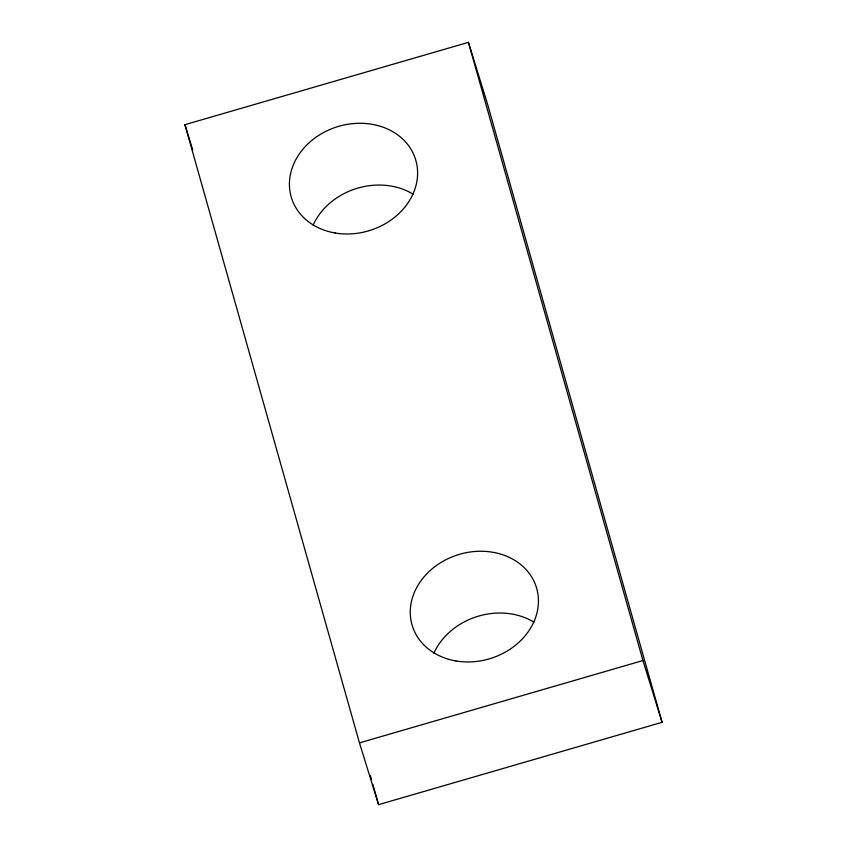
<?xml version="1.0" encoding="UTF-8"?>
<svg xmlns="http://www.w3.org/2000/svg" width="847" height="847" viewBox="0 0 847 847"><rect width="100%" height="100%" fill="white"/><g stroke="black" fill="none" stroke-linecap="round" stroke-linejoin="round"><path stroke-width="1.27" d="M184.921 124.689L468.423 42.35L487.544 104.117L662.079 722.311L378.577 804.65L359.456 742.883L184.921 124.689L192.735 149.898M359.456 742.883L642.958 660.544L662.079 722.311M468.423 42.35L642.958 660.544M370.319 775.397L371.399 779.208M372.839 784.301L378.577 804.65M313.083 225.249A64.954 54.346 -17.2 0 1 413.135 194.185M433.908 653.217A64.954 54.346 -17.2 0 1 533.97 622.164M455.961 660.956A64.954 54.346 -17.2 0 0 536.723 588.485A64.954 54.346 -17.2 0 0 430.382 570.359A64.954 54.346 -17.2 0 0 455.961 660.956M335.126 232.989A64.954 54.346 -17.2 0 0 415.888 160.507A64.954 54.346 -17.2 0 0 309.547 142.381A64.954 54.346 -17.2 0 0 335.126 232.989"/></g></svg>
